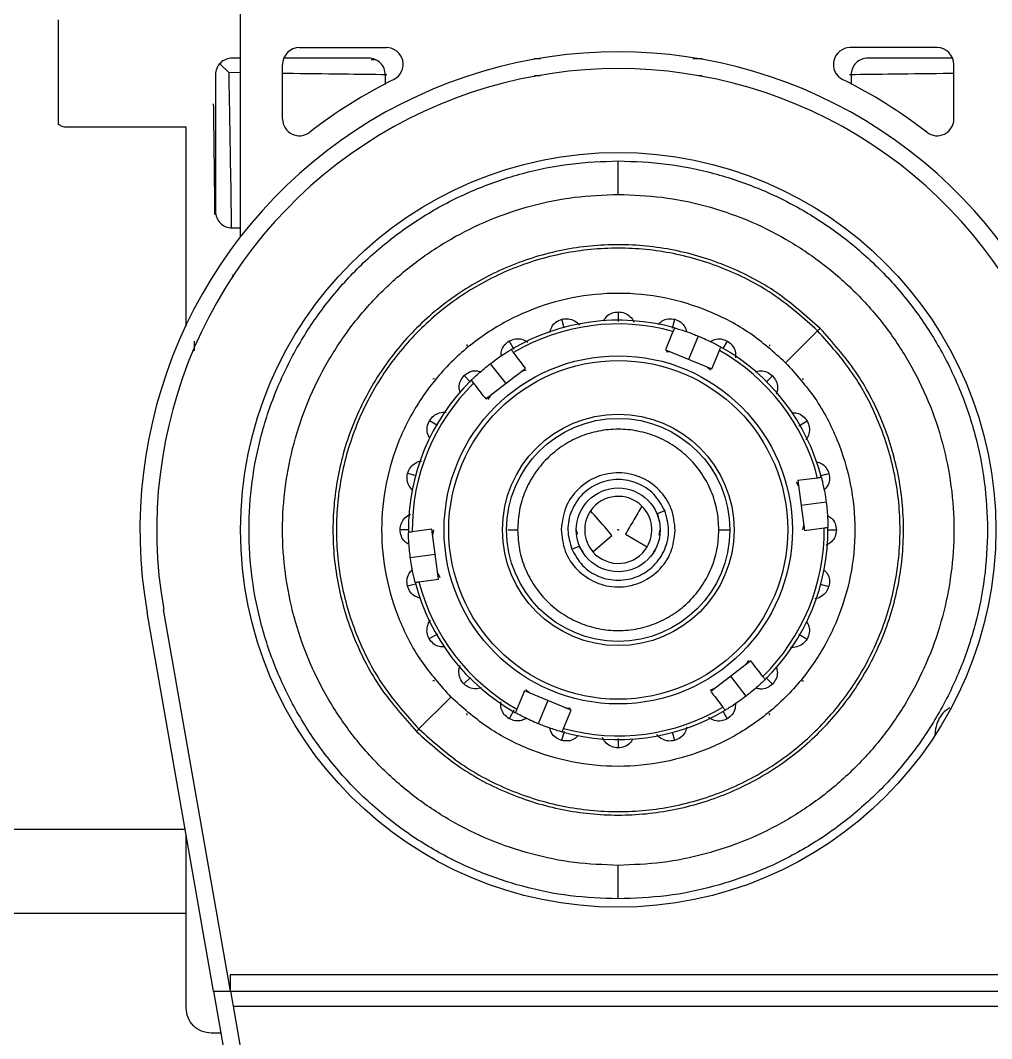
# Model space of a CAD drawing. Header units: millimetres. Extents: x 17243 to 30056, y 9468 to 18529.
# Drawn here: x 25264.2 to 25380, y 13940.6 to 14062.1 of the extents above; entities that cross this region are included whole.
import ezdxf

# ---------------------------------------------------------------- set-up
doc = ezdxf.new("R2010")
doc.units = ezdxf.units.MM
doc.layers.get('0').update_dxf_attribs({"lineweight": 18})

msp = doc.modelspace()

# ---------------------------------------------------------------- linework, layer by layer
at = {"color": 7, "linetype": 'Continuous', "lineweight": 25}
for p, q in [((25290.47, 14036.292), (25290.47, 14074.305)), ((25268.769, 14049.644), (25268.769, 14062.105)), ((25297.47, 14058.805), (25307.833, 14058.805)), ((25373.468, 14058.805), (25363.105, 14058.805)), ((25290.47, 14057.555), (25289.469, 14057.555)), ((25305.719, 14057.555), (25295.622, 14057.555)), ((25306.033, 14057.4), (25306.487, 14057.4)), ((25333.819, 14058.305), (25333.819, 14058.281)), ((25337.119, 14058.281), (25337.119, 14058.305)), ((25375.315, 14057.555), (25365.219, 14057.555)), ((25289.046, 14055.827), (25287.994, 14056.879)), ((25295.47, 14050.295), (25295.47, 14056.805)), ((25375.468, 14050.295), (25375.468, 14056.805)), ((25287.469, 14055.555), (25287.469, 14039.305)), ((25290.47, 14055.805), (25289.046, 14055.827)), ((25307.719, 14054.414), (25307.719, 14055.555)), ((25326.183, 14055.432), (25325.469, 14055.436)), ((25345.469, 14055.436), (25345.089, 14055.434)), ((25363.219, 14055.555), (25363.219, 14054.414)), ((25283.969, 14049.305), (25269.719, 14049.305)), ((25283.969, 14025.613), (25283.969, 14049.305)), ((25335.469, 14041.305), (25335.469, 14045.305)), ((25296.347, 14042.759), (25296.347, 14042.76)), ((25376.924, 14040.426), (25376.924, 14040.426)), ((25289.469, 14037.305), (25290.47, 14037.305)), ((25289.469, 14031.748), (25289.619, 14031.488)), ((25341.994, 14024.976), (25341.089, 14022.785)), ((25359.23, 14025.042), (25355.631, 14021.447)), ((25284.969, 14022.664), (25284.969, 14023.805)), ((25317.457, 14023.214), (25317.471, 14023.403)), ((25345.007, 14024.413), (25343.862, 14021.64)), ((25353.488, 14023.385), (25353.502, 14023.197)), ((25341.089, 14022.785), (25346.635, 14020.496)), ((25341.745, 14022.514), (25341.173, 14022.552)), ((25346.635, 14020.496), (25347.54, 14022.687)), ((25320.225, 14021.119), (25322.054, 14018.741)), ((25355.419, 14021.235), (25355.631, 14021.447)), ((25324.478, 14020.363), (25323.912, 14020.171)), ((25346.478, 14020.352), (25346.029, 14020.746)), ((25313.388, 14019.324), (25313.577, 14019.337)), ((25357.379, 14019.316), (25357.567, 14019.302)), ((25320.239, 14017.345), (25319.92, 14016.869)), ((25356.975, 14006.474), (25356.722, 14006.988)), ((25359.232, 14007.49), (25356.882, 14007.177)), ((25356.882, 14007.177), (25357.672, 14001.23)), ((25360.251, 14004.599), (25357.277, 14004.203)), ((25340.136, 14003.24), (25341.011, 14003.603)), ((25340.136, 14003.24), (25340.33, 14002.268)), ((25357.469, 14001.294), (25357.586, 14001.88)), ((25357.672, 14001.23), (25360.022, 14001.542)), ((25313.265, 14001.379), (25310.915, 14001.067)), ((25314.056, 13995.432), (25313.265, 14001.379)), ((25313.469, 14001.315), (25313.352, 14000.729)), ((25330.469, 14001.305), (25330.573, 14000.779)), ((25332.442, 13998.689), (25334.712, 14000.651)), ((25336.332, 14000.801), (25338.924, 13999.289)), ((25340.341, 14000.662), (25340.469, 14001.305)), ((25329.926, 13999.006), (25330.801, 13999.369)), ((25331.275, 13998.66), (25330.801, 13999.369)), ((25310.687, 13998.01), (25313.661, 13998.406)), ((25339.856, 13998.95), (25339.621, 13998.598)), ((25311.706, 13995.119), (25314.056, 13995.432)), ((25313.962, 13996.135), (25314.216, 13995.621)), ((25289.274, 13946.305), (25281.295, 13991.805)), ((25287.244, 13946.305), (25279.325, 13991.459)), ((25350.699, 13985.264), (25351.017, 13985.74)), ((25313.559, 13983.293), (25313.37, 13983.307)), ((25350.713, 13981.49), (25348.883, 13983.868)), ((25324.302, 13982.113), (25323.398, 13979.922)), ((25329.848, 13979.824), (25324.302, 13982.113)), ((25324.459, 13982.257), (25324.909, 13981.863)), ((25346.459, 13982.247), (25347.026, 13982.439)), ((25357.55, 13983.285), (25357.361, 13983.272)), ((25315.306, 13981.162), (25311.707, 13977.567)), ((25315.306, 13981.162), (25315.518, 13981.374)), ((25327.075, 13980.969), (25325.931, 13978.196)), ((25328.944, 13977.633), (25329.848, 13979.824)), ((25329.192, 13980.095), (25329.764, 13980.057)), ((25317.45, 13979.224), (25317.436, 13979.412)), ((25353.48, 13979.395), (25353.466, 13979.206)), ((25260.969, 13965.605), (25283.859, 13965.605)), ((25283.969, 13944.305), (25283.969, 13964.981)), ((25335.469, 13957.305), (25335.469, 13961.305)), ((25289.274, 13946.305), (25289.274, 13948.305)), ((25289.274, 13948.305), (25381.663, 13948.305)), ((25287.244, 13946.305), (25289.274, 13946.305)), ((25287.244, 13946.305), (25298.04, 13884.741)), ((25289.274, 13946.305), (25381.663, 13946.305)), ((25289.274, 13946.305), (25289.588, 13944.518)), ((25289.588, 13944.518), (25300.01, 13885.086)), ((25289.588, 13944.518), (25381.35, 13944.518)), ((25288.121, 13941.305), (25286.969, 13941.305))]:
    msp.add_line(p, q, dxfattribs=at)
at = {"color": 8, "linetype": 'Continuous', "lineweight": 25}
for p, q in [((25344.376, 14057.494), (25345.469, 14057.495)), ((25335.481, 14026.168), (25335.482, 14027.305)), ((25329.034, 14025.366), (25328.752, 14026.422)), ((25341.923, 14025.344), (25342.21, 14026.415)), ((25323.055, 14022.83), (25322.48, 14023.828)), ((25347.962, 14022.919), (25348.48, 14023.815)), ((25317.877, 14018.914), (25317.093, 14019.698)), ((25353.089, 14018.907), (25353.863, 14019.68)), ((25313.942, 14013.747), (25312.958, 14014.316)), ((25357.008, 14013.726), (25357.992, 14014.293)), ((25311.414, 14007.763), (25310.358, 14008.046)), ((25359.515, 14007.735), (25360.586, 14008.021)), ((25310.504, 14001.317), (25309.469, 14001.317)), ((25322.318, 14001.305), (25323.469, 14001.305)), ((25347.469, 14001.305), (25348.756, 14001.305)), ((25360.434, 14001.292), (25361.469, 14001.292)), ((25311.327, 13994.848), (25310.351, 13994.588)), ((25359.524, 13994.846), (25360.579, 13994.563)), ((25313.93, 13988.883), (25312.946, 13988.316)), ((25356.995, 13988.862), (25357.979, 13988.293)), ((25317.848, 13983.702), (25317.075, 13982.929)), ((25353.061, 13983.695), (25353.844, 13982.911)), ((25323.034, 13979.792), (25322.458, 13978.794)), ((25347.941, 13979.678), (25348.458, 13978.781)), ((25329.015, 13977.265), (25328.727, 13976.194)), ((25341.903, 13977.243), (25342.186, 13976.187)), ((25335.456, 13976.441), (25335.456, 13975.305)), ((25262.969, 13955.605), (25283.969, 13955.605))]:
    msp.add_line(p, q, dxfattribs=at)
at = {"color": 7, "linetype": 'Continuous', "lineweight": 25}
for radius in [45, 20.752, 20.197, 13.8, 13.3, 5, 0.05]:
    msp.add_circle((25335.469, 14001.305), radius, dxfattribs=at)
for centre, radius, start, end in [((25297.47, 14056.805), 2, 90, 180), ((25307.833, 14056.805), 2, 296.47085, 90), ((25363.105, 14056.805), 2, 90, 243.52915), ((25373.468, 14056.805), 2, 0, 90), ((25335.469, 14001.305), 57, 350.05357, 189.94643), ((25335.469, 14001.305), 55, 350.05357, 189.94643), ((25335.469, 14001.305), 60, 116.47085, 127.79845), ((25335.469, 14001.305), 60, 52.20155, 63.52915), ((25297.47, 14050.295), 2, 180, 307.79845), ((25373.468, 14050.295), 2, 232.20155, 0), ((25335.469, 14001.305), 25, 74.46388, 120.67968), ((25335.469, 14001.305), 24.555, 74.58949, 120.55407), ((25335.469, 14001.305), 24.555, 14.58949, 60.55407), ((25335.469, 14001.305), 25, 14.46388, 60.67968), ((25335.469, 14001.305), 25, 134.46388, 180.67968), ((25335.469, 14001.305), 24.555, 134.58949, 180.55407), ((25335.469, 14001.305), 4, 45.26386, 145.24721), ((25335.469, 14001.305), 4, 329.74138, 45.26386), ((25335.469, 14001.305), 4, 145.24721, 220.82832), ((25335.469, 14001.305), 24.555, 314.58949, 0.55407), ((25335.469, 14001.305), 25, 314.46388, 0.67968), ((25335.469, 14001.305), 4, 220.82832, 329.74138), ((25335.469, 14001.305), 25, 194.46388, 240.67968), ((25335.469, 14001.305), 24.555, 194.58949, 240.55407), ((25335.469, 14001.305), 25, 254.46388, 300.67968), ((25335.469, 14001.305), 24.555, 254.58949, 300.55407)]:
    msp.add_arc(centre, radius, start, end, dxfattribs=at)
for points in [[(25289.469, 14057.555), (25289.207, 14057.524), (25288.682, 14057.464), (25288.021, 14057.002), (25287.559, 14056.341), (25287.499, 14055.817), (25287.469, 14055.555)], [(25307.719, 14055.555), (25307.689, 14055.817), (25307.629, 14056.341), (25307.166, 14057.002), (25306.505, 14057.464), (25305.981, 14057.524), (25305.719, 14057.555)], [(25365.219, 14057.555), (25364.957, 14057.524), (25364.432, 14057.464), (25363.771, 14057.002), (25363.309, 14056.341), (25363.249, 14055.817), (25363.219, 14055.555)], [(25269.719, 14049.305), (25269.546, 14049.32), (25269.2, 14049.351), (25268.912, 14049.546), (25268.769, 14049.644)], [(25335.469, 13957.305), (25333.549, 13957.377), (25329.709, 13957.522), (25324.048, 13958.691), (25318.582, 13960.535), (25313.406, 13963.091), (25308.607, 13966.297), (25304.267, 13970.103), (25300.461, 13974.442), (25297.255, 13979.242), (25294.702, 13984.418), (25292.846, 13989.884), (25291.72, 13995.545), (25291.343, 14001.305), (25291.72, 14007.064), (25292.846, 14012.725), (25294.702, 14018.191), (25297.255, 14023.367), (25300.461, 14028.167), (25304.267, 14032.506), (25308.607, 14036.312), (25313.406, 14039.518), (25318.582, 14042.074), (25324.048, 14043.918), (25329.709, 14045.087), (25333.549, 14045.232), (25335.469, 14045.305)], [(25335.469, 14045.305), (25337.389, 14045.232), (25341.228, 14045.087), (25346.889, 14043.918), (25352.355, 14042.074), (25357.532, 14039.518), (25362.331, 14036.312), (25366.67, 14032.506), (25370.476, 14028.167), (25373.683, 14023.367), (25376.236, 14018.191), (25378.091, 14012.725), (25379.217, 14007.064), (25379.595, 14001.305), (25379.217, 13995.545), (25378.091, 13989.884), (25376.236, 13984.418), (25373.683, 13979.242), (25370.476, 13974.442), (25366.67, 13970.103), (25362.331, 13966.297), (25357.532, 13963.091), (25352.355, 13960.535), (25346.889, 13958.691), (25341.228, 13957.522), (25337.389, 13957.377), (25335.469, 13957.305)], [(25335.469, 13961.305), (25333.723, 13961.371), (25330.233, 13961.503), (25325.086, 13962.565), (25320.118, 13964.241), (25315.412, 13966.565), (25311.049, 13969.479), (25307.104, 13972.939), (25303.644, 13976.884), (25300.729, 13981.247), (25298.408, 13985.953), (25296.721, 13990.922), (25295.697, 13996.069), (25295.354, 14001.305), (25295.697, 14006.54), (25296.721, 14011.687), (25298.408, 14016.656), (25300.729, 14021.362), (25303.644, 14025.725), (25307.104, 14029.67), (25311.049, 14033.13), (25315.412, 14036.044), (25320.118, 14038.368), (25325.086, 14040.044), (25330.233, 14041.106), (25333.723, 14041.238), (25335.469, 14041.305)], [(25335.469, 14041.305), (25337.214, 14041.238), (25340.705, 14041.106), (25345.851, 14040.044), (25350.82, 14038.368), (25355.526, 14036.044), (25359.889, 14033.13), (25363.834, 14029.67), (25367.294, 14025.725), (25370.209, 14021.362), (25372.53, 14016.656), (25374.216, 14011.687), (25375.24, 14006.54), (25375.583, 14001.305), (25375.24, 13996.069), (25374.216, 13990.922), (25372.53, 13985.953), (25370.209, 13981.247), (25367.294, 13976.884), (25363.834, 13972.939), (25359.889, 13969.479), (25355.526, 13966.565), (25350.82, 13964.241), (25345.851, 13962.565), (25340.705, 13961.503), (25337.214, 13961.371), (25335.469, 13961.305)], [(25287.469, 14039.305), (25287.499, 14039.042), (25287.559, 14038.518), (25288.021, 14037.857), (25288.682, 14037.395), (25289.207, 14037.335), (25289.469, 14037.305)], [(25359.522, 14025.334), (25357.86, 14026.819), (25354.535, 14029.789), (25348.568, 14032.901), (25342.164, 14034.866), (25335.485, 14035.523), (25328.81, 14034.87), (25322.389, 14032.925), (25316.472, 14029.766), (25311.284, 14025.513), (25307.026, 14020.33), (25303.861, 14014.415), (25301.91, 14007.997), (25301.25, 14001.322), (25301.901, 13994.642), (25303.859, 13988.236), (25306.966, 13982.266), (25309.932, 13978.939), (25311.415, 13977.275)], [(25359.23, 14025.042), (25357.588, 14026.509), (25354.304, 14029.443), (25348.409, 14032.517), (25342.083, 14034.458), (25335.485, 14035.107), (25328.891, 14034.462), (25322.548, 14032.541), (25316.703, 14029.42), (25311.578, 14025.219), (25307.372, 14020.099), (25304.245, 14014.256), (25302.318, 14007.915), (25301.666, 14001.322), (25302.309, 13994.723), (25304.243, 13988.395), (25307.312, 13982.497), (25310.242, 13979.21), (25311.707, 13977.567)], [(25355.419, 14021.235), (25354.04, 14022.467), (25351.283, 14024.93), (25346.334, 14027.511), (25341.022, 14029.141), (25335.482, 14029.686), (25329.946, 14029.144), (25324.62, 14027.531), (25319.712, 14024.911), (25315.41, 14021.383), (25311.878, 14017.084), (25309.253, 14012.179), (25307.635, 14006.855), (25307.088, 14001.319), (25307.627, 13995.779), (25309.251, 13990.465), (25311.828, 13985.514), (25314.288, 13982.754), (25315.518, 13981.374)], [(25311.415, 13977.275), (25313.077, 13975.79), (25316.402, 13972.82), (25322.369, 13969.708), (25328.773, 13967.743), (25335.453, 13967.086), (25342.128, 13967.739), (25348.548, 13969.684), (25354.466, 13972.843), (25359.653, 13977.096), (25363.912, 13982.279), (25367.077, 13988.194), (25369.027, 13994.612), (25369.687, 14001.287), (25369.037, 14007.967), (25367.078, 14014.373), (25363.972, 14020.343), (25361.005, 14023.671), (25359.522, 14025.334)], [(25311.707, 13977.567), (25313.35, 13976.1), (25316.634, 13973.166), (25322.528, 13970.092), (25328.855, 13968.151), (25335.453, 13967.502), (25342.047, 13968.147), (25348.389, 13970.068), (25354.235, 13973.189), (25359.359, 13977.39), (25363.566, 13982.511), (25366.692, 13988.353), (25368.619, 13994.694), (25369.271, 14001.287), (25368.629, 14007.886), (25366.694, 14014.214), (25363.625, 14020.112), (25360.695, 14023.399), (25359.23, 14025.042)], [(25359.23, 14025.042), (25359.27, 14025.082), (25359.349, 14025.162), (25359.444, 14025.257), (25359.51, 14025.322), (25359.518, 14025.33), (25359.522, 14025.334)], [(25355.419, 14021.235), (25356.649, 14019.855), (25359.11, 14017.095), (25361.686, 14012.144), (25363.31, 14006.83), (25363.85, 14001.29), (25363.303, 13995.754), (25361.685, 13990.43), (25359.06, 13985.525), (25355.528, 13981.226), (25351.225, 13977.698), (25346.317, 13975.078), (25340.992, 13973.465), (25335.455, 13972.923), (25329.915, 13973.468), (25324.604, 13975.098), (25319.655, 13977.679), (25316.897, 13980.142), (25315.518, 13981.374)], [(25347.469, 14001.305), (25347.424, 14002.09), (25347.335, 14003.661), (25346.621, 14005.926), (25345.512, 14008.014), (25344.008, 14009.844), (25342.179, 14011.346), (25340.09, 14012.463), (25337.825, 14013.15), (25335.469, 14013.382), (25333.113, 14013.15), (25330.847, 14012.463), (25328.759, 14011.346), (25326.929, 14009.844), (25325.425, 14008.014), (25324.316, 14005.926), (25323.603, 14003.661), (25323.513, 14002.09), (25323.469, 14001.305)], [(25342.268, 14001.224), (25342.177, 14002.116), (25341.993, 14003.898), (25340.447, 14006.18), (25338.218, 14007.719), (25335.551, 14008.281), (25332.872, 14007.781), (25330.606, 14006.296), (25329.007, 14004.051), (25328.782, 14002.273), (25328.669, 14001.385)], [(25341.011, 14003.603), (25340.627, 14004.294), (25339.859, 14005.675), (25337.812, 14006.989), (25335.469, 14007.462), (25333.111, 14006.991), (25331.111, 14005.655), (25329.79, 14003.662), (25329.274, 14001.286), (25329.709, 13999.766), (25329.926, 13999.006)], [(25329.926, 13999.006), (25330.31, 13998.315), (25331.079, 13996.934), (25333.125, 13995.62), (25335.469, 13995.147), (25337.827, 13995.618), (25339.826, 13996.954), (25341.147, 13998.947), (25341.664, 14001.323), (25341.229, 14002.843), (25341.011, 14003.603)], [(25323.469, 14001.305), (25323.513, 14000.519), (25323.603, 13998.948), (25324.316, 13996.683), (25325.425, 13994.595), (25326.929, 13992.765), (25328.759, 13991.263), (25330.847, 13990.146), (25333.113, 13989.459), (25335.469, 13989.227), (25337.825, 13989.459), (25340.09, 13990.146), (25342.179, 13991.263), (25344.008, 13992.765), (25345.512, 13994.595), (25346.621, 13996.683), (25347.335, 13998.948), (25347.424, 14000.519), (25347.469, 14001.305)], [(25328.669, 14001.385), (25328.761, 14000.493), (25328.944, 13998.711), (25330.49, 13996.429), (25332.72, 13994.891), (25335.387, 13994.328), (25338.066, 13994.828), (25340.331, 13996.313), (25341.93, 13998.558), (25342.156, 14000.336), (25342.268, 14001.224)], [(25311.415, 13977.275), (25311.419, 13977.279), (25311.428, 13977.287), (25311.493, 13977.353), (25311.588, 13977.447), (25311.668, 13977.527), (25311.707, 13977.567)], [(25286.969, 13941.305), (25286.576, 13941.35), (25285.789, 13941.44), (25284.798, 13942.134), (25284.104, 13943.125), (25284.014, 13943.911), (25283.969, 13944.305)]]:
    msp.add_open_spline(points, degree=3, dxfattribs=at)
at = {"color": 8, "linetype": 'Continuous', "lineweight": 25}
for points, knots in [([(25325.469, 14057.494), (25325.628, 14057.493), (25325.874, 14057.492), (25326.122, 14057.492), (25326.21, 14057.492)], [0, 0, 0, 0, 0.47967269, 0.74143415, 0.74143415, 0.74143415, 0.74143415]), ([(25287.406, 14038.908), (25287.4, 14039.621), (25287.369, 14042.9), (25287.317, 14047.297), (25287.268, 14050.963), (25287.253, 14052.11)], [0, 0, 0, 0, 2.1166235, 9.7357199, 13.2034333, 13.2034333, 13.2034333, 13.2034333])]:
    msp.add_open_spline(points, degree=3, knots=knots, dxfattribs=at)
at = {"color": 7, "linetype": 'Continuous', "lineweight": 25}
for points, knots in [([(25289.046, 14055.827), (25289.092, 14053.337), (25289.179, 14048.564), (25289.283, 14042.397), (25289.338, 14038.7), (25289.359, 14037.326)], [0, 0, 0, 0, 7.5270334, 14.4269547, 18.5029835, 18.5029835, 18.5029835, 18.5029835]), ([(25307.903, 14055.571), (25306.158, 14055.59), (25302.136, 14055.636), (25297.999, 14055.691), (25295.615, 14055.727), (25295.47, 14055.73)], [0, 0, 0, 0, 5.2017163, 11.9942917, 12.4340668, 12.4340668, 12.4340668, 12.4340668]), ([(25375.468, 14055.73), (25375.324, 14055.728), (25372.941, 14055.691), (25368.804, 14055.636), (25364.78, 14055.59), (25363.035, 14055.571)], [0, 0, 0, 0, 0.4356345, 7.2285181, 12.4340672, 12.4340672, 12.4340672, 12.4340672]), ([(25333.735, 14026.222), (25333.834, 14026.397), (25334.064, 14026.799), (25334.701, 14027.212), (25335.221, 14027.274), (25335.482, 14027.305)], [0, 0, 0, 0, 0.6000876, 1.3832909, 2.1664942, 2.1664942, 2.1664942, 2.1664942]), ([(25335.482, 14027.305), (25335.745, 14027.275), (25336.272, 14027.216), (25336.91, 14026.745), (25337.279, 14026.323), (25337.329, 14026.066), (25337.33, 14026.064)], [0, 0, 0, 0, 0.7851589, 1.5703177, 2.3554766, 2.3606347, 2.3606347, 2.3606347, 2.3606347]), ([(25327.318, 14024.846), (25327.375, 14025.067), (25327.498, 14025.543), (25328.021, 14026.131), (25328.508, 14026.325), (25328.752, 14026.422)], [0, 0, 0, 0, 0.6837181, 1.4668198, 2.2499214, 2.2499214, 2.2499214, 2.2499214]), ([(25328.752, 14026.422), (25329.014, 14026.461), (25329.539, 14026.541), (25330.276, 14026.251), (25330.743, 14025.938), (25330.858, 14025.701), (25330.86, 14025.698)], [0, 0, 0, 0, 0.7851319, 1.5702639, 2.3553958, 2.3644663, 2.3644663, 2.3644663, 2.3644663]), ([(25340.247, 14025.826), (25340.387, 14025.967), (25340.712, 14026.294), (25341.433, 14026.528), (25341.951, 14026.453), (25342.21, 14026.415)], [0, 0, 0, 0, 0.5943682, 1.3775796, 2.160791, 2.160791, 2.160791, 2.160791]), ([(25342.21, 14026.415), (25342.453, 14026.318), (25342.94, 14026.123), (25343.443, 14025.566), (25343.559, 14025.126), (25343.608, 14024.941)], [0, 0, 0, 0, 0.7832406, 1.5664813, 2.1411479, 2.1411479, 2.1411479, 2.1411479]), ([(25342.165, 14025.391), (25342.161, 14025.381), (25342.152, 14025.36), (25342.089, 14025.208), (25342.025, 14025.052), (25341.994, 14024.976)], [0, 0, 0, 0, 0.15273014, 0.30553379, 0.44860045, 0.44860045, 0.44860045, 0.44860045]), ([(25342.165, 14025.391), (25342.197, 14025.382), (25342.261, 14025.365), (25342.757, 14025.222), (25343.481, 14024.991), (25344.278, 14024.707), (25344.799, 14024.497), (25345.007, 14024.413)], [0, 0, 0, 0, 0.6424595, 1.2848067, 1.9300682, 2.5772597, 3.0072152, 3.0072152, 3.0072152, 3.0072152]), ([(25321.51, 14022.04), (25321.509, 14022.233), (25321.508, 14022.688), (25321.851, 14023.357), (25322.27, 14023.671), (25322.48, 14023.828)], [0, 0, 0, 0, 0.5767511, 1.3599885, 2.143226, 2.143226, 2.143226, 2.143226]), ([(25322.48, 14023.828), (25322.721, 14023.931), (25323.203, 14024.139), (25324.02, 14024.085), (25324.469, 14023.817), (25324.694, 14023.683)], [0, 0, 0, 0, 0.7830183, 1.5660367, 2.3449199, 2.3449199, 2.3449199, 2.3449199]), ([(25345.007, 14024.413), (25345.316, 14024.282), (25345.934, 14024.018), (25346.741, 14023.623), (25347.345, 14023.306), (25347.665, 14023.128), (25347.698, 14023.109), (25347.711, 14023.102)], [0, 0, 0, 0, 0.6424728, 1.2848354, 1.9300674, 2.5772619, 3.0071896, 3.0071896, 3.0071896, 3.0071896]), ([(25346.447, 14023.761), (25346.614, 14023.858), (25347.007, 14024.087), (25347.758, 14024.124), (25348.239, 14023.918), (25348.48, 14023.815)], [0, 0, 0, 0, 0.5767511, 1.3599885, 2.143226, 2.143226, 2.143226, 2.143226]), ([(25348.48, 14023.815), (25348.69, 14023.658), (25349.111, 14023.344), (25349.473, 14022.61), (25349.465, 14022.086), (25349.461, 14021.825)], [0, 0, 0, 0, 0.7830183, 1.5660367, 2.3449199, 2.3449199, 2.3449199, 2.3449199]), ([(25320.225, 14021.119), (25320.494, 14021.321), (25321.031, 14021.724), (25321.776, 14022.226), (25322.353, 14022.59), (25322.667, 14022.778), (25322.7, 14022.798), (25322.713, 14022.805)], [0, 0, 0, 0, 0.6424728, 1.2848354, 1.9300674, 2.5772619, 3.0071896, 3.0071896, 3.0071896, 3.0071896]), ([(25322.986, 14022.45), (25322.939, 14022.511), (25322.858, 14022.617), (25322.764, 14022.739), (25322.718, 14022.798), (25322.714, 14022.804), (25322.713, 14022.805)], [0, 0, 0, 0, 0.13369156, 0.23149207, 0.38405152, 0.44860045, 0.44860045, 0.44860045, 0.44860045]), ([(25324.432, 14020.571), (25323.999, 14021.134), (25323.517, 14021.76), (25323.035, 14022.386), (25322.986, 14022.45)], [0, 0, 0, 0, 2.1306996, 2.3707468, 2.3707468, 2.3707468, 2.3707468]), ([(25347.54, 14022.687), (25347.573, 14022.768), (25347.64, 14022.93), (25347.7, 14023.075), (25347.707, 14023.093), (25347.711, 14023.102)], [0, 0, 0, 0, 0.15384328, 0.30788284, 0.44860045, 0.44860045, 0.44860045, 0.44860045]), ([(25317.957, 14019.147), (25317.981, 14019.17), (25318.028, 14019.217), (25318.4, 14019.575), (25318.962, 14020.086), (25319.606, 14020.635), (25320.048, 14020.981), (25320.225, 14021.119)], [0, 0, 0, 0, 0.6424595, 1.2848067, 1.9300682, 2.5772597, 3.0072152, 3.0072152, 3.0072152, 3.0072152]), ([(25317.093, 14019.698), (25317.299, 14019.86), (25317.711, 14020.184), (25318.445, 14020.341), (25318.883, 14020.222), (25319.069, 14020.171)], [0, 0, 0, 0, 0.7832406, 1.5664813, 2.1411479, 2.1411479, 2.1411479, 2.1411479]), ([(25319.676, 14016.912), (25321.06, 14017.977), (25322.648, 14019.199), (25324.229, 14020.415), (25324.432, 14020.571)], [0, 0, 0, 0, 5.2294224, 6, 6, 6, 6]), ([(25351.78, 14020.134), (25352.001, 14020.195), (25352.474, 14020.327), (25353.245, 14020.168), (25353.657, 14019.843), (25353.863, 14019.68)], [0, 0, 0, 0, 0.6837181, 1.4668198, 2.2499214, 2.2499214, 2.2499214, 2.2499214]), ([(25316.622, 14017.704), (25316.57, 14017.896), (25316.449, 14018.34), (25316.607, 14019.081), (25316.931, 14019.493), (25317.093, 14019.698)], [0, 0, 0, 0, 0.5943682, 1.3775796, 2.160791, 2.160791, 2.160791, 2.160791]), ([(25317.957, 14019.147), (25317.962, 14019.141), (25317.969, 14019.131), (25318.032, 14019.049), (25318.12, 14018.935), (25318.203, 14018.827), (25318.231, 14018.791)], [0, 0, 0, 0, 0.12351076, 0.21730464, 0.37112321, 0.44860045, 0.44860045, 0.44860045, 0.44860045]), ([(25318.231, 14018.791), (25318.28, 14018.728), (25318.761, 14018.102), (25319.243, 14017.475), (25319.676, 14016.912)], [0, 0, 0, 0, 0.2400473, 2.3707468, 2.3707468, 2.3707468, 2.3707468]), ([(25353.863, 14019.68), (25354.028, 14019.473), (25354.359, 14019.058), (25354.477, 14018.274), (25354.438, 14017.714), (25354.292, 14017.495), (25354.29, 14017.493)], [0, 0, 0, 0, 0.7851319, 1.5702639, 2.3553958, 2.3644663, 2.3644663, 2.3644663, 2.3644663]), ([(25312.958, 14014.316), (25313.116, 14014.529), (25313.431, 14014.956), (25314.157, 14015.273), (25314.707, 14015.381), (25314.955, 14015.296), (25314.957, 14015.296)], [0, 0, 0, 0, 0.7851589, 1.5703177, 2.3554766, 2.3606347, 2.3606347, 2.3606347, 2.3606347]), ([(25356.181, 14015.265), (25356.382, 14015.266), (25356.845, 14015.268), (25357.521, 14014.923), (25357.835, 14014.503), (25357.992, 14014.293)], [0, 0, 0, 0, 0.6000876, 1.3832909, 2.1664942, 2.1664942, 2.1664942, 2.1664942]), ([(25313.022, 14012.262), (25312.921, 14012.435), (25312.688, 14012.835), (25312.648, 14013.594), (25312.855, 14014.075), (25312.958, 14014.316)], [0, 0, 0, 0, 0.6000876, 1.3832909, 2.1664942, 2.1664942, 2.1664942, 2.1664942]), ([(25357.992, 14014.293), (25358.098, 14014.05), (25358.31, 14013.564), (25358.221, 14012.777), (25358.04, 14012.246), (25357.843, 14012.074), (25357.842, 14012.073)], [0, 0, 0, 0, 0.7851589, 1.5703177, 2.3554766, 2.3606347, 2.3606347, 2.3606347, 2.3606347]), ([(25310.358, 14008.046), (25310.455, 14008.293), (25310.649, 14008.787), (25311.268, 14009.281), (25311.773, 14009.528), (25312.035, 14009.51), (25312.038, 14009.51)], [0, 0, 0, 0, 0.7851319, 1.5702639, 2.3553958, 2.3644663, 2.3644663, 2.3644663, 2.3644663]), ([(25359.094, 14009.427), (25359.286, 14009.376), (25359.732, 14009.258), (25360.295, 14008.751), (25360.489, 14008.265), (25360.586, 14008.021)], [0, 0, 0, 0, 0.5943682, 1.3775796, 2.160791, 2.160791, 2.160791, 2.160791]), ([(25311.006, 14006.016), (25310.843, 14006.177), (25310.492, 14006.521), (25310.245, 14007.268), (25310.32, 14007.787), (25310.358, 14008.046)], [0, 0, 0, 0, 0.6837181, 1.4668198, 2.2499214, 2.2499214, 2.2499214, 2.2499214]), ([(25360.586, 14008.021), (25360.623, 14007.762), (25360.698, 14007.244), (25360.467, 14006.529), (25360.144, 14006.209), (25360.008, 14006.074)], [0, 0, 0, 0, 0.7832406, 1.5664813, 2.1411479, 2.1411479, 2.1411479, 2.1411479]), ([(25359.676, 14007.549), (25359.665, 14007.547), (25359.643, 14007.544), (25359.48, 14007.523), (25359.313, 14007.5), (25359.232, 14007.49)], [0, 0, 0, 0, 0.15273014, 0.30553379, 0.44860045, 0.44860045, 0.44860045, 0.44860045]), ([(25359.676, 14007.549), (25359.685, 14007.517), (25359.702, 14007.452), (25359.826, 14006.951), (25359.988, 14006.209), (25360.141, 14005.377), (25360.219, 14004.821), (25360.251, 14004.599)], [0, 0, 0, 0, 0.6424595, 1.2848067, 1.9300682, 2.5772597, 3.0072152, 3.0072152, 3.0072152, 3.0072152]), ([(25338.284, 14004.146), (25337.962, 14003.593), (25337.316, 14002.487), (25336.661, 14001.363), (25336.332, 14000.801)], [0, 0, 0, 0, 1.9341053, 3.8729833, 3.8729833, 3.8729833, 3.8729833]), ([(25360.251, 14004.599), (25360.291, 14004.265), (25360.371, 14003.598), (25360.433, 14002.702), (25360.461, 14002.02), (25360.466, 14001.654), (25360.467, 14001.616), (25360.467, 14001.601)], [0, 0, 0, 0, 0.6424728, 1.2848354, 1.9300674, 2.5772619, 3.0071896, 3.0071896, 3.0071896, 3.0071896]), ([(25309.469, 14001.317), (25309.499, 14001.578), (25309.561, 14002.099), (25310.016, 14002.78), (25310.473, 14003.035), (25310.701, 14003.162)], [0, 0, 0, 0, 0.7830183, 1.5660367, 2.3449199, 2.3449199, 2.3449199, 2.3449199]), ([(25334.712, 14000.651), (25334.492, 14000.906), (25333.639, 14001.895), (25332.803, 14002.865), (25332.182, 14003.585)], [0, 0, 0, 0, 1.0003135, 3.8740065, 3.8740065, 3.8740065, 3.8740065]), ([(25360.406, 14003.026), (25360.573, 14002.93), (25360.968, 14002.703), (25361.376, 14002.072), (25361.438, 14001.552), (25361.469, 14001.292)], [0, 0, 0, 0, 0.5767511, 1.3599885, 2.143226, 2.143226, 2.143226, 2.143226]), ([(25360.022, 14001.542), (25360.109, 14001.553), (25360.282, 14001.577), (25360.438, 14001.597), (25360.457, 14001.6), (25360.467, 14001.601)], [0, 0, 0, 0, 0.15384328, 0.30788284, 0.44860045, 0.44860045, 0.44860045, 0.44860045]), ([(25310.531, 13999.583), (25310.364, 13999.679), (25309.969, 13999.906), (25309.561, 14000.537), (25309.5, 14001.057), (25309.469, 14001.317)], [0, 0, 0, 0, 0.5767511, 1.3599885, 2.143226, 2.143226, 2.143226, 2.143226]), ([(25310.915, 14001.067), (25310.829, 14001.056), (25310.655, 14001.033), (25310.5, 14001.012), (25310.48, 14001.009), (25310.47, 14001.008)], [0, 0, 0, 0, 0.15384328, 0.30788284, 0.44860045, 0.44860045, 0.44860045, 0.44860045]), ([(25310.687, 13998.01), (25310.646, 13998.344), (25310.566, 13999.011), (25310.504, 13999.907), (25310.477, 14000.589), (25310.471, 14000.955), (25310.471, 14000.993), (25310.47, 14001.008)], [0, 0, 0, 0, 0.6424728, 1.2848354, 1.9300674, 2.5772619, 3.0071896, 3.0071896, 3.0071896, 3.0071896]), ([(25361.469, 14001.292), (25361.438, 14001.031), (25361.377, 14000.51), (25360.922, 13999.829), (25360.465, 13999.574), (25360.237, 13999.447)], [0, 0, 0, 0, 0.7830183, 1.5660367, 2.3449199, 2.3449199, 2.3449199, 2.3449199]), ([(25311.261, 13995.06), (25311.253, 13995.092), (25311.236, 13995.157), (25311.112, 13995.658), (25310.95, 13996.4), (25310.796, 13997.232), (25310.718, 13997.788), (25310.687, 13998.01)], [0, 0, 0, 0, 0.6424595, 1.2848067, 1.9300682, 2.5772597, 3.0072152, 3.0072152, 3.0072152, 3.0072152]), ([(25310.351, 13994.588), (25310.314, 13994.847), (25310.24, 13995.365), (25310.471, 13996.08), (25310.793, 13996.4), (25310.93, 13996.535)], [0, 0, 0, 0, 0.7832406, 1.5664813, 2.1411479, 2.1411479, 2.1411479, 2.1411479]), ([(25359.931, 13996.593), (25360.095, 13996.433), (25360.445, 13996.088), (25360.693, 13995.341), (25360.617, 13994.822), (25360.579, 13994.563)], [0, 0, 0, 0, 0.6837181, 1.4668198, 2.2499214, 2.2499214, 2.2499214, 2.2499214]), ([(25311.843, 13993.182), (25311.651, 13993.233), (25311.205, 13993.351), (25310.643, 13993.858), (25310.448, 13994.344), (25310.351, 13994.588)], [0, 0, 0, 0, 0.5943682, 1.3775796, 2.160791, 2.160791, 2.160791, 2.160791]), ([(25311.261, 13995.06), (25311.272, 13995.062), (25311.294, 13995.065), (25311.458, 13995.086), (25311.625, 13995.109), (25311.706, 13995.119)], [0, 0, 0, 0, 0.15273014, 0.30553379, 0.44860045, 0.44860045, 0.44860045, 0.44860045]), ([(25360.579, 13994.563), (25360.483, 13994.316), (25360.289, 13993.822), (25359.669, 13993.328), (25359.165, 13993.081), (25358.902, 13993.099), (25358.899, 13993.099)], [0, 0, 0, 0, 0.7851319, 1.5702639, 2.3553958, 2.3644663, 2.3644663, 2.3644663, 2.3644663]), ([(25312.946, 13988.316), (25312.839, 13988.559), (25312.627, 13989.045), (25312.716, 13989.832), (25312.897, 13990.363), (25313.095, 13990.535), (25313.096, 13990.536)], [0, 0, 0, 0, 0.7851589, 1.5703177, 2.3554766, 2.3606347, 2.3606347, 2.3606347, 2.3606347]), ([(25357.915, 13990.347), (25358.016, 13990.174), (25358.249, 13989.774), (25358.289, 13989.015), (25358.082, 13988.534), (25357.979, 13988.293)], [0, 0, 0, 0, 0.6000876, 1.3832909, 2.1664942, 2.1664942, 2.1664942, 2.1664942]), ([(25314.756, 13987.344), (25314.555, 13987.343), (25314.092, 13987.341), (25313.416, 13987.686), (25313.102, 13988.106), (25312.946, 13988.316)], [0, 0, 0, 0, 0.6000876, 1.3832909, 2.1664942, 2.1664942, 2.1664942, 2.1664942]), ([(25357.979, 13988.293), (25357.821, 13988.08), (25357.506, 13987.653), (25356.78, 13987.336), (25356.23, 13987.228), (25355.982, 13987.313), (25355.98, 13987.313)], [0, 0, 0, 0, 0.7851589, 1.5703177, 2.3554766, 2.3606347, 2.3606347, 2.3606347, 2.3606347]), ([(25317.075, 13982.929), (25316.909, 13983.136), (25316.579, 13983.551), (25316.461, 13984.335), (25316.499, 13984.895), (25316.646, 13985.114), (25316.647, 13985.116)], [0, 0, 0, 0, 0.7851319, 1.5702639, 2.3553958, 2.3644663, 2.3644663, 2.3644663, 2.3644663]), ([(25351.261, 13985.697), (25351.058, 13985.541), (25349.477, 13984.325), (25347.889, 13983.103), (25346.506, 13982.038)], [0, 0, 0, 0, 0.7705776, 6, 6, 6, 6]), ([(25352.707, 13983.818), (25352.268, 13984.387), (25351.787, 13985.014), (25351.305, 13985.64), (25351.261, 13985.697)], [0, 0, 0, 0, 2.1563555, 2.3707468, 2.3707468, 2.3707468, 2.3707468]), ([(25354.316, 13984.905), (25354.368, 13984.714), (25354.489, 13984.269), (25354.331, 13983.528), (25354.006, 13983.116), (25353.844, 13982.911)], [0, 0, 0, 0, 0.5943682, 1.3775796, 2.160791, 2.160791, 2.160791, 2.160791]), ([(25352.98, 13983.462), (25352.957, 13983.439), (25352.909, 13983.392), (25352.537, 13983.034), (25351.976, 13982.523), (25351.331, 13981.974), (25350.889, 13981.628), (25350.713, 13981.49)], [0, 0, 0, 0, 0.6424595, 1.2848067, 1.9300682, 2.5772597, 3.0072152, 3.0072152, 3.0072152, 3.0072152]), ([(25352.98, 13983.462), (25352.975, 13983.468), (25352.965, 13983.482), (25352.875, 13983.599), (25352.773, 13983.731), (25352.712, 13983.811), (25352.707, 13983.818)], [0, 0, 0, 0, 0.12902862, 0.28157853, 0.43467552, 0.44860045, 0.44860045, 0.44860045, 0.44860045]), ([(25319.157, 13982.475), (25318.936, 13982.414), (25318.463, 13982.282), (25317.692, 13982.441), (25317.281, 13982.766), (25317.075, 13982.929)], [0, 0, 0, 0, 0.6837181, 1.4668198, 2.2499214, 2.2499214, 2.2499214, 2.2499214]), ([(25353.844, 13982.911), (25353.638, 13982.749), (25353.227, 13982.425), (25352.492, 13982.268), (25352.054, 13982.387), (25351.868, 13982.438)], [0, 0, 0, 0, 0.7832406, 1.5664813, 2.1411479, 2.1411479, 2.1411479, 2.1411479]), ([(25346.506, 13982.038), (25346.549, 13981.982), (25347.031, 13981.355), (25347.513, 13980.729), (25347.951, 13980.159)], [0, 0, 0, 0, 0.2143914, 2.3707468, 2.3707468, 2.3707468, 2.3707468]), ([(25350.713, 13981.49), (25350.444, 13981.288), (25349.906, 13980.885), (25349.161, 13980.383), (25348.585, 13980.019), (25348.27, 13979.831), (25348.238, 13979.811), (25348.225, 13979.804)], [0, 0, 0, 0, 0.6424728, 1.2848354, 1.9300674, 2.5772619, 3.0071896, 3.0071896, 3.0071896, 3.0071896]), ([(25322.458, 13978.794), (25322.247, 13978.951), (25321.826, 13979.265), (25321.464, 13979.999), (25321.472, 13980.523), (25321.476, 13980.784)], [0, 0, 0, 0, 0.7830183, 1.5660367, 2.3449199, 2.3449199, 2.3449199, 2.3449199]), ([(25323.398, 13979.922), (25323.364, 13979.841), (25323.297, 13979.679), (25323.238, 13979.535), (25323.23, 13979.516), (25323.226, 13979.507)], [0, 0, 0, 0, 0.15384328, 0.30788284, 0.44860045, 0.44860045, 0.44860045, 0.44860045]), ([(25347.951, 13980.159), (25347.976, 13980.127), (25348.057, 13980.022), (25348.161, 13979.886), (25348.218, 13979.812), (25348.223, 13979.806), (25348.225, 13979.804)], [0, 0, 0, 0, 0.06914774, 0.22396862, 0.37765528, 0.44860045, 0.44860045, 0.44860045, 0.44860045]), ([(25349.428, 13980.569), (25349.428, 13980.376), (25349.43, 13979.921), (25349.087, 13979.252), (25348.667, 13978.938), (25348.458, 13978.781)], [0, 0, 0, 0, 0.5767511, 1.3599885, 2.143226, 2.143226, 2.143226, 2.143226]), ([(25374.987, 13980.092), (25374.822, 13979.99), (25374.112, 13979.554), (25373.399, 13978.407), (25373.253, 13977.358), (25373.195, 13976.942)], [0, 0, 0, 0, 0.5843294, 2.5074321, 3.7770467, 3.7770467, 3.7770467, 3.7770467]), ([(25324.491, 13978.848), (25324.324, 13978.751), (25323.93, 13978.522), (25323.18, 13978.485), (25322.698, 13978.691), (25322.458, 13978.794)], [0, 0, 0, 0, 0.5767511, 1.3599885, 2.143226, 2.143226, 2.143226, 2.143226]), ([(25325.931, 13978.196), (25325.622, 13978.327), (25325.004, 13978.591), (25324.197, 13978.986), (25323.593, 13979.303), (25323.272, 13979.481), (25323.24, 13979.5), (25323.226, 13979.507)], [0, 0, 0, 0, 0.6424728, 1.2848354, 1.9300674, 2.5772619, 3.0071896, 3.0071896, 3.0071896, 3.0071896]), ([(25348.458, 13978.781), (25348.216, 13978.678), (25347.734, 13978.47), (25346.918, 13978.524), (25346.468, 13978.792), (25346.244, 13978.926)], [0, 0, 0, 0, 0.7830183, 1.5660367, 2.3449199, 2.3449199, 2.3449199, 2.3449199]), ([(25328.773, 13977.218), (25328.741, 13977.227), (25328.677, 13977.244), (25328.181, 13977.387), (25327.457, 13977.618), (25326.659, 13977.902), (25326.138, 13978.112), (25325.931, 13978.196)], [0, 0, 0, 0, 0.6424595, 1.2848067, 1.9300682, 2.5772597, 3.0072152, 3.0072152, 3.0072152, 3.0072152]), ([(25328.727, 13976.194), (25328.484, 13976.291), (25327.998, 13976.486), (25327.494, 13977.043), (25327.378, 13977.483), (25327.329, 13977.668)], [0, 0, 0, 0, 0.7832406, 1.5664813, 2.1411479, 2.1411479, 2.1411479, 2.1411479]), ([(25328.773, 13977.218), (25328.777, 13977.228), (25328.785, 13977.249), (25328.848, 13977.401), (25328.913, 13977.557), (25328.944, 13977.633)], [0, 0, 0, 0, 0.15273014, 0.30553379, 0.44860045, 0.44860045, 0.44860045, 0.44860045]), ([(25343.62, 13977.763), (25343.562, 13977.542), (25343.439, 13977.066), (25342.916, 13976.478), (25342.429, 13976.284), (25342.186, 13976.187)], [0, 0, 0, 0, 0.6837181, 1.4668198, 2.2499214, 2.2499214, 2.2499214, 2.2499214]), ([(25330.69, 13976.783), (25330.55, 13976.642), (25330.225, 13976.315), (25329.505, 13976.081), (25328.986, 13976.156), (25328.727, 13976.194)], [0, 0, 0, 0, 0.5943682, 1.3775796, 2.160791, 2.160791, 2.160791, 2.160791]), ([(25335.456, 13975.305), (25335.192, 13975.334), (25334.665, 13975.394), (25334.028, 13975.864), (25333.659, 13976.286), (25333.608, 13976.543), (25333.608, 13976.545)], [0, 0, 0, 0, 0.7851589, 1.5703177, 2.3554766, 2.3606347, 2.3606347, 2.3606347, 2.3606347]), ([(25337.203, 13976.387), (25337.103, 13976.212), (25336.873, 13975.81), (25336.236, 13975.397), (25335.716, 13975.335), (25335.456, 13975.305)], [0, 0, 0, 0, 0.6000876, 1.3832909, 2.1664942, 2.1664942, 2.1664942, 2.1664942]), ([(25342.186, 13976.187), (25341.923, 13976.148), (25341.399, 13976.068), (25340.661, 13976.358), (25340.195, 13976.672), (25340.079, 13976.908), (25340.078, 13976.911)], [0, 0, 0, 0, 0.7851319, 1.5702639, 2.3553958, 2.3644663, 2.3644663, 2.3644663, 2.3644663])]:
    msp.add_open_spline(points, degree=3, knots=knots, dxfattribs=at)

doc.saveas('drawing.dxf')
